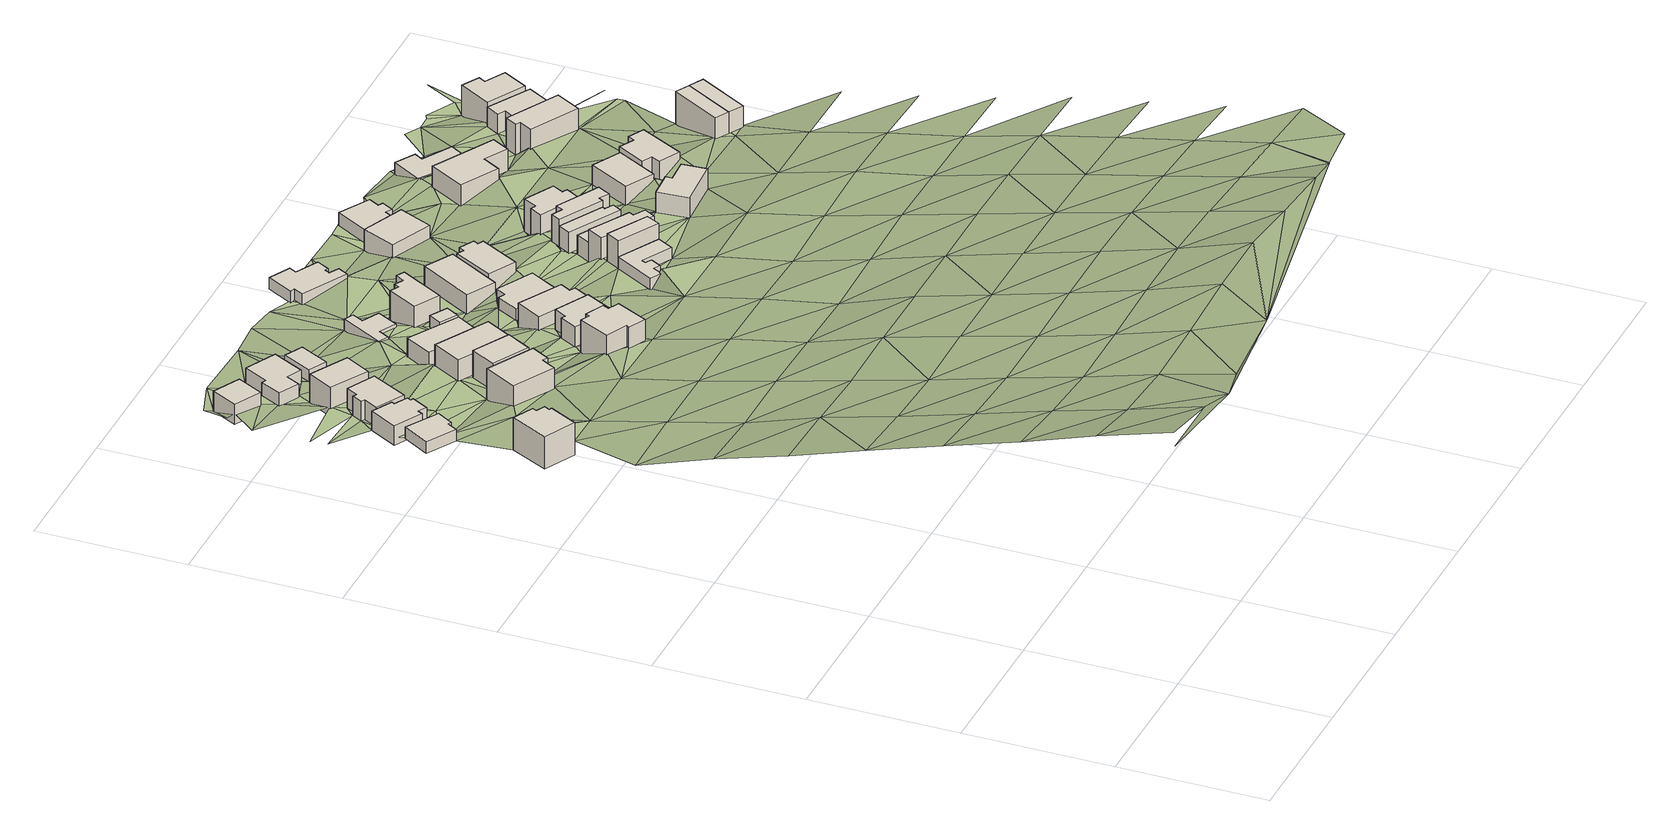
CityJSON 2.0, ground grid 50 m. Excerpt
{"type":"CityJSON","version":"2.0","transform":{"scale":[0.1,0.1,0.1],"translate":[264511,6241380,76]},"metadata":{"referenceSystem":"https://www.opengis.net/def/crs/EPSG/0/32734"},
"CityObjects":{
"building1":{"type":"Building","attributes":{"address":"Cloete Road Universtity Estate Cape Town","building":"house","building:levels":"2","building_height":6.9,"roof_height":108.41,"ground_height":101.51,"plus_code":"4FRW3F62+3W7"},"geometry":[{"type":"Solid","lod":"1","boundaries":[[[[0,1,2,3]],[[1,4,5,2]],[[4,6,7,5]],[[6,8,9,7]],[[8,10,11,9]],[[10,12,13,11]],[[12,14,15,13]],[[14,0,3,15]],[[3,2,5,7,9,11,13,15]],[[14,12,10,8,6,4,1,0]]]]}]},
"building2":{"type":"Building","attributes":{"address":"18 Cloete Road University Estate Cape Town","building":"house","building:levels":"1","building_height":4.1,"roof_height":97.55,"ground_height":93.45,"plus_code":"4FRW3F62+6W3"},"geometry":[{"type":"Solid","lod":"1","boundaries":[[[[16,17,18,19]],[[17,20,21,18]],[[20,22,23,21]],[[22,24,25,23]],[[24,26,27,25]],[[26,16,19,27]],[[19,18,21,23,25,27]],[[26,24,22,20,17,16]]]]}]},
"building3":{"type":"Building","attributes":{"address":"16 Fryde Road University Estate Cape Town","building":"house","building:levels":"1","building_height":4.1,"roof_height":97.47,"ground_height":93.37,"plus_code":"4FRW3F62+6WX"},"geometry":[{"type":"Solid","lod":"1","boundaries":[[[[28,29,30,31]],[[29,32,33,30]],[[32,34,35,33]],[[34,36,37,35]],[[36,38,39,37]],[[38,40,41,39]],[[40,42,43,41]],[[42,44,45,43]],[[44,46,47,45]],[[46,28,31,47]],[[31,30,33,35,37,39,41,43,45,47]],[[46,44,42,40,38,36,34,32,29,28]]]]}]},
"building4":{"type":"Building","attributes":{"address":"14 Fryde Road University Estate Cape Town","building":"house","building:levels":"2","building_height":6.9,"roof_height":96.97,"ground_height":90.07,"plus_code":"4FRW3F62+7XM"},"geometry":[{"type":"Solid","lod":"1","boundaries":[[[[48,49,50,51]],[[49,52,53,50]],[[52,54,55,53]],[[54,56,57,55]],[[56,58,59,57]],[[58,60,61,59]],[[60,62,63,61]],[[62,48,51,63]],[[51,50,53,55,57,59,61,63]],[[62,60,58,56,54,52,49,48]]]]}]},
"building5":{"type":"Building","attributes":{"address":"University Estate Cape Town","building":"house","building:levels":"1","building_height":4.1,"roof_height":90.87,"ground_height":86.77,"plus_code":"4FRW3F62+CXJ"},"geometry":[{"type":"Solid","lod":"1","boundaries":[[[[64,65,66,67]],[[65,68,69,66]],[[68,70,71,69]],[[70,64,67,71]],[[67,66,69,71]],[[70,68,65,64]]]]}]},
"building6":{"type":"Building","attributes":{"address":"23 Fryde Road University Estate Cape Town","building":"house","building:levels":"2","building_height":6.9,"roof_height":104.27,"ground_height":97.37,"plus_code":"4FRW3F63+43J"},"geometry":[{"type":"Solid","lod":"1","boundaries":[[[[72,73,74,75]],[[73,76,77,74]],[[76,78,79,77]],[[78,80,81,79]],[[80,82,83,81]],[[82,72,75,83]],[[75,74,77,79,81,83]],[[82,80,78,76,73,72]]]]}]},
"building7":{"type":"Building","attributes":{"address":"12 Fryde Road University Estate Cape Town","building":"house","building:levels":"2","building_height":6.9,"roof_height":96.97,"ground_height":90.07,"plus_code":"4FRW3F63+82J"},"geometry":[{"type":"Solid","lod":"1","boundaries":[[[[84,85,86,87]],[[85,88,89,86]],[[88,90,91,89]],[[90,84,87,91]],[[87,86,89,91]],[[90,88,85,84]]]]}]},
"building8":{"type":"Building","attributes":{"address":"University Estate Cape Town","building":"house","building:levels":"1","building_height":4.1,"roof_height":90.87,"ground_height":86.77,"plus_code":"4FRW3F63+C22"},"geometry":[{"type":"Solid","lod":"1","boundaries":[[[[92,93,94,95]],[[93,96,97,94]],[[96,98,99,97]],[[98,100,101,99]],[[100,102,103,101]],[[102,104,105,103]],[[104,106,107,105]],[[106,92,95,107]],[[95,94,97,99,101,103,105,107]],[[106,104,102,100,98,96,93,92]]]]}]},
"building9":{"type":"Building","attributes":{"address":"21 Fryde Road University Estate Cape Town","building":"house","building:levels":"3","building_height":9.7,"roof_height":102.68,"ground_height":92.98,"plus_code":"4FRW3F63+53H"},"geometry":[{"type":"Solid","lod":"1","boundaries":[[[[108,109,110,111]],[[109,112,113,110]],[[112,114,115,113]],[[114,108,111,115]],[[111,110,113,115]],[[114,112,109,108]]]]}]},
"building10":{"type":"Building","attributes":{"address":"19 Fryde Road University Estate Cape Town","building":"house","building:levels":"2","building_height":6.9,"roof_height":99.88,"ground_height":92.98,"plus_code":"4FRW3F63+647"},"geometry":[{"type":"Solid","lod":"1","boundaries":[[[[116,117,118,119]],[[117,120,121,118]],[[120,122,123,121]],[[122,116,119,123]],[[119,118,121,123]],[[122,120,117,116]]]]}]},
"building11":{"type":"Building","attributes":{"address":"40 Fryde Road University Estate Cape Town","building":"house","building:levels":"1","building_height":4.1,"roof_height":89.53,"ground_height":85.43,"plus_code":"4FRW3F63+93V"},"geometry":[{"type":"Solid","lod":"1","boundaries":[[[[124,125,126,127]],[[125,128,129,126]],[[128,130,131,129]],[[130,124,127,131]],[[127,126,129,131]],[[130,128,125,124]]]]}]},
"building12":{"type":"Building","attributes":{"address":"20 Baris Road University Estate Cape Town","building":"house","building:levels":"2","building_height":6.9,"roof_height":108.35,"ground_height":101.45,"plus_code":"4FRW3F63+35G"},"geometry":[{"type":"Solid","lod":"1","boundaries":[[[[132,133,134,135]],[[133,136,137,134]],[[136,138,139,137]],[[138,140,141,139]],[[140,142,143,141]],[[142,144,145,143]],[[144,146,147,145]],[[146,148,149,147]],[[148,150,151,149]],[[150,132,135,151]],[[135,134,137,139,141,143,145,147,149,151]],[[150,148,146,144,142,140,138,136,133,132]]]]}]},
"building13":{"type":"Building","attributes":{"address":"15 Fryde Road University Estate Cape Town","building":"house","building:levels":"2","building_height":6.9,"roof_height":95.07,"ground_height":88.17,"plus_code":"4FRW3F63+749"},"geometry":[{"type":"Solid","lod":"1","boundaries":[[[[152,153,154,155]],[[153,156,157,154]],[[156,158,159,157]],[[158,152,155,159]],[[155,154,157,159]],[[158,156,153,152]]]]}]},
"building14":{"type":"Building","attributes":{"address":"18 Baris Road University Estate Cape Town","building":"house","building:levels":"2","building_height":6.9,"roof_height":103.59,"ground_height":96.69,"plus_code":"4FRW3F63+46C"},"geometry":[{"type":"Solid","lod":"1","boundaries":[[[[160,161,162,163]],[[161,164,165,162]],[[164,166,167,165]],[[166,168,169,167]],[[168,170,171,169]],[[170,160,163,171]],[[163,162,165,167,169,171]],[[170,168,166,164,161,160]]]]}]},
"building15":{"type":"Building","attributes":{"address":"16 Baris Road University Estate Cape Town","building":"house","building:levels":"1","building_height":4.1,"roof_height":100.79,"ground_height":96.69,"plus_code":"4FRW3F63+565"},"geometry":[{"type":"Solid","lod":"1","boundaries":[[[[172,173,174,175]],[[173,176,177,174]],[[176,178,179,177]],[[178,180,181,179]],[[180,182,183,181]],[[182,172,175,183]],[[175,174,177,179,181,183]],[[182,180,178,176,173,172]]]]}]},
"building16":{"type":"Building","attributes":{"address":"11 Fryde Road University Estate Cape Town","building":"house","building:levels":"1","building_height":4.1,"roof_height":88.63,"ground_height":84.53,"plus_code":"4FRW3F63+958"},"geometry":[{"type":"Solid","lod":"1","boundaries":[[[[184,185,186,187]],[[185,188,189,186]],[[188,190,191,189]],[[190,192,193,191]],[[192,194,195,193]],[[194,196,197,195]],[[196,198,199,197]],[[198,184,187,199]],[[187,186,189,191,193,195,197,199]],[[198,196,194,192,190,188,185,184]]]]}]},
"building17":{"type":"Building","attributes":{"address":"University Estate Cape Town","building":"house","building:levels":"1","building_height":4.1,"roof_height":92.27,"ground_height":88.17,"plus_code":"4FRW3F63+76J"},"geometry":[{"type":"Solid","lod":"1","boundaries":[[[[200,201,202,203]],[[201,204,205,202]],[[204,206,207,205]],[[206,200,203,207]],[[203,202,205,207]],[[206,204,201,200]]]]}]},
"building18":{"type":"Building","attributes":{"address":"44 Rhodes Avenue University Estate Cape Town","building":"house","building:levels":"2","building_height":6.9,"roof_height":95.07,"ground_height":88.17,"plus_code":"4FRW3F63+86G"},"geometry":[{"type":"Solid","lod":"1","boundaries":[[[[208,209,210,211]],[[209,212,213,210]],[[212,214,215,213]],[[214,216,217,215]],[[216,218,219,217]],[[218,220,221,219]],[[220,222,223,221]],[[222,208,211,223]],[[211,210,213,215,217,219,221,223]],[[222,220,218,216,214,212,209,208]]]]}]},
"building19":{"type":"Building","attributes":{"address":"14 Baris Road University Estate Cape Town","building":"house","building:levels":"1","building_height":4.1,"roof_height":95.87,"ground_height":91.77,"plus_code":"4FRW3F63+674"},"geometry":[{"type":"Solid","lod":"1","boundaries":[[[[224,225,226,227]],[[225,228,229,226]],[[228,230,231,229]],[[230,232,233,231]],[[232,234,235,233]],[[234,224,227,235]],[[227,226,229,231,233,235]],[[234,232,230,228,225,224]]]]}]},
"building20":{"type":"Building","attributes":{"address":"46 Rhodes Avenue University Estate Cape Town","building":"house","building:levels":"2","building_height":6.9,"roof_height":94.5,"ground_height":87.6,"plus_code":"4FRW3F63+77Q"},"geometry":[{"type":"Solid","lod":"1","boundaries":[[[[236,237,238,239]],[[237,240,241,238]],[[240,242,243,241]],[[242,236,239,243]],[[239,238,241,243]],[[242,240,237,236]]]]}]},
"building21":{"type":"Building","attributes":{"address":"19 Baris Road University Estate Cape Town","building":"house","building:levels":"1","building_height":4.1,"roof_height":100.21,"ground_height":96.11,"plus_code":"4FRW3F63+3CR"},"geometry":[{"type":"Solid","lod":"1","boundaries":[[[[244,245,246,247]],[[245,248,249,246]],[[248,250,251,249]],[[250,252,253,251]],[[252,254,255,253]],[[254,256,257,255]],[[256,258,259,257]],[[258,260,261,259]],[[260,262,263,261]],[[262,244,247,263]],[[247,246,249,251,253,255,257,259,261,263]],[[262,260,258,256,254,252,250,248,245,244]]]]}]},
"building22":{"type":"Building","attributes":{"address":"9 Fryde Road University Estate Cape Town","building":"house","building:levels":"1","building_height":4.1,"roof_height":84.84,"ground_height":80.74,"plus_code":"4FRW3F63+F74"},"geometry":[{"type":"Solid","lod":"1","boundaries":[[[[264,265,266,267]],[[265,268,269,266]],[[268,270,271,269]],[[270,272,273,271]],[[272,274,275,273]],[[274,276,277,275]],[[276,278,279,277]],[[278,280,281,279]],[[280,282,283,281]],[[282,284,285,283]],[[284,286,287,285]],[[286,264,267,287]],[[267,266,269,271,273,275,277,279,281,283,285,287]],[[286,284,282,280,278,276,274,272,270,268,265,264]]]]}]},
"building23":{"type":"Building","attributes":{"address":"12 Baris Road University Estate Cape Town","building":"house","building:levels":"2","building_height":6.9,"roof_height":94.5,"ground_height":87.6,"plus_code":"4FRW3F63+78H"},"geometry":[{"type":"Solid","lod":"1","boundaries":[[[[288,289,290,291]],[[289,292,293,290]],[[292,294,295,293]],[[294,296,297,295]],[[296,298,299,297]],[[298,300,301,299]],[[300,302,303,301]],[[302,288,291,303]],[[291,290,293,295,297,299,301,303]],[[302,300,298,296,294,292,289,288]]]]}]},
"building24":{"type":"Building","attributes":{"address":"17 Baris Road University Estate Cape Town","building":"house","building:levels":"3","building_height":9.7,"roof_height":105.81,"ground_height":96.11,"plus_code":"4FRW3F63+4CC"},"geometry":[{"type":"Solid","lod":"1","boundaries":[[[[245,244,247,304,305,246]],[[244,306,307,304,247]],[[306,308,309,307]],[[308,245,246,305,309]],[[305,304,307,309]],[[308,306,244,245]]]]}]},
"building25":{"type":"Building","attributes":{"address":"15 Baris Road University Estate Cape Town","building":"house","building:levels":"2","building_height":6.9,"roof_height":103.01,"ground_height":96.11,"plus_code":"4FRW3F63+4CV"},"geometry":[{"type":"Solid","lod":"1","boundaries":[[[[310,311,312,313,314,315]],[[311,316,317,313,312]],[[316,318,319,317]],[[318,320,321,319]],[[320,322,323,321]],[[322,310,315,314,323]],[[314,313,317,319,321,323]],[[322,320,318,316,311,310]]]]}]},
"building26":{"type":"Building","attributes":{"address":"13A Baris Road University Estate Cape Town","building":"house","building:levels":"2","building_height":6.9,"roof_height":98.35,"ground_height":91.45,"plus_code":"4FRW3F63+5C9"},"geometry":[{"type":"Solid","lod":"1","boundaries":[[[[310,322,324,315]],[[322,325,326,324]],[[325,327,328,326]],[[327,329,330,328]],[[329,331,332,330]],[[331,310,315,332]],[[315,324,326,328,330,332]],[[331,329,327,325,322,310]]]]}]},
"building27":{"type":"Building","attributes":{"address":"13 Baris Road University Estate Cape Town","building":"house","building:levels":"2","building_height":6.9,"roof_height":98.35,"ground_height":91.45,"plus_code":"4FRW3F63+5FR"},"geometry":[{"type":"Solid","lod":"1","boundaries":[[[[333,334,335,336]],[[334,337,338,335]],[[337,339,340,338]],[[339,341,342,340]],[[341,343,344,342]],[[343,333,336,344]],[[336,335,338,340,342,344]],[[343,341,339,337,334,333]]]]}]},
"building28":{"type":"Building","attributes":{"address":"11 Baris Road University Estate Cape Town","building":"house","building:levels":"3","building_height":9.7,"roof_height":100.63,"ground_height":90.93,"plus_code":"4FRW3F63+6F3"},"geometry":[{"type":"Solid","lod":"1","boundaries":[[[[334,333,336,345,346,335]],[[333,347,348,345,336]],[[347,349,350,348]],[[349,351,352,350]],[[351,353,354,352]],[[353,355,356,354]],[[355,357,358,356]],[[357,334,335,346,358]],[[346,345,348,350,352,354,356,358]],[[357,355,353,351,349,347,333,334]]]]}]},
"building29":{"type":"Building","attributes":{"address":"10 Baris Road University Estate Cape Town","building":"house","building:levels":"1","building_height":4.1,"roof_height":86.99,"ground_height":82.89,"plus_code":"4FRW3F63+CC3"},"geometry":[{"type":"Solid","lod":"1","boundaries":[[[[359,360,361,362]],[[360,363,364,361]],[[363,365,366,364]],[[365,359,362,366]],[[362,361,364,366]],[[365,363,360,359]]]]}]},
"building30":{"type":"Building","attributes":{"address":"9 Baris Road University Estate Cape Town","building":"house","building:levels":"2","building_height":6.9,"roof_height":97.83,"ground_height":90.93,"plus_code":"4FRW3F63+6FW"},"geometry":[{"type":"Solid","lod":"1","boundaries":[[[[367,368,369,370]],[[368,371,372,369]],[[371,373,374,372]],[[373,375,376,374]],[[375,377,378,376]],[[377,379,380,378]],[[379,381,382,380]],[[381,367,370,382]],[[370,369,372,374,376,378,380,382]],[[381,379,377,375,373,371,368,367]]]]}]},
"building31":{"type":"Building","attributes":{"address":"16 Lorraine Avenue University Estate Cape Town","building":"house","building:levels":"2","building_height":6.9,"roof_height":102.82,"ground_height":95.92,"plus_code":"4FRW3F63+4H6"},"geometry":[{"type":"Solid","lod":"1","boundaries":[[[[383,384,385,386]],[[384,387,388,385]],[[387,389,390,388]],[[389,391,392,390]],[[391,393,394,392]],[[393,383,386,394]],[[386,385,388,390,392,394]],[[393,391,389,387,384,383]]]]}]},
"building32":{"type":"Building","attributes":{"address":"8 Baris Road University Estate Cape Town","building":"house","building:levels":"1","building_height":4.1,"roof_height":83.49,"ground_height":79.39,"plus_code":"4FRW3F63+CFR"},"geometry":[{"type":"Solid","lod":"1","boundaries":[[[[395,396,397,398]],[[396,399,400,397]],[[399,401,402,400]],[[401,403,404,402]],[[403,405,406,404]],[[405,407,408,406]],[[407,409,410,408]],[[409,395,398,410]],[[398,397,400,402,404,406,408,410]],[[409,407,405,403,401,399,396,395]]]]}]},
"building33":{"type":"Building","attributes":{"address":"52 Lorraine Avenue University Estate Cape Town","building":"house","building:levels":"2","building_height":6.9,"roof_height":97.1,"ground_height":90.2,"plus_code":"4FRW3F63+5HX"},"geometry":[{"type":"Solid","lod":"1","boundaries":[[[[411,412,413,414]],[[412,415,416,413]],[[415,417,418,416]],[[417,411,414,418]],[[414,413,416,418]],[[417,415,412,411]]]]}]},
"building34":{"type":"Building","attributes":{"address":"54 Lorraine Avenue University Estate Cape Town","building":"house","building:levels":"2","building_height":6.9,"roof_height":97.1,"ground_height":90.2,"plus_code":"4FRW3F63+5MR"},"geometry":[{"type":"Solid","lod":"1","boundaries":[[[[419,420,421,422]],[[420,423,424,421]],[[423,425,426,424]],[[425,427,428,426]],[[427,429,430,428]],[[429,431,432,430]],[[431,433,434,432]],[[433,419,422,434]],[[422,421,424,426,428,430,432,434]],[[433,431,429,427,425,423,420,419]]]]}]},
"building35":{"type":"Building","attributes":{"address":"7 Baris Road University Estate Cape Town","building":"house","building:levels":"2","building_height":6.9,"roof_height":88.56,"ground_height":81.66,"plus_code":"4FRW3F63+9HP"},"geometry":[{"type":"Solid","lod":"1","boundaries":[[[[435,436,437,438]],[[436,439,440,437]],[[439,441,442,440]],[[441,443,444,442]],[[443,445,446,444]],[[445,435,438,446]],[[438,437,440,442,444,446]],[[445,443,441,439,436,435]]]]}]},
"building36":{"type":"Building","attributes":{"address":"5 Baris Road University Estate Cape Town","building":"house","building:levels":"1","building_height":4.1,"roof_height":80.93,"ground_height":76.83,"plus_code":"4FRW3F63+CJC"},"geometry":[{"type":"Solid","lod":"1","boundaries":[[[[447,448,449,450]],[[448,451,452,449]],[[451,453,454,452]],[[453,455,456,454]],[[455,457,458,456]],[[457,447,450,458]],[[450,449,452,454,456,458]],[[457,455,453,451,448,447]]]]}]},
"building37":{"type":"Building","attributes":{"address":"University Estate Cape Town","building":"house","building:levels":"2","building_height":6.9,"roof_height":101.14,"ground_height":94.24,"plus_code":"4FRW3F63+5Q2"},"geometry":[{"type":"Solid","lod":"1","boundaries":[[[[459,460,461,462]],[[460,463,464,461]],[[463,465,466,464]],[[465,459,462,466]],[[462,461,464,466]],[[465,463,460,459]]]]}]},
"building38":{"type":"Building","attributes":{"address":"University Estate Cape Town","building":"house","building:levels":"2","building_height":6.9,"roof_height":101.14,"ground_height":94.24,"plus_code":"4FRW3F63+4QW"},"geometry":[{"type":"Solid","lod":"1","boundaries":[[[[467,468,469,466]],[[468,470,471,469]],[[470,472,462,471]],[[472,467,466,462]],[[466,469,471,462]],[[472,470,468,467]]]]}]},
"building39":{"type":"Building","attributes":{"address":"12 Lorraine Avenue University Estate Cape Town","building":"house","building:levels":"2","building_height":6.9,"roof_height":91.64,"ground_height":84.74,"plus_code":"4FRW3F63+8PJ"},"geometry":[{"type":"Solid","lod":"1","boundaries":[[[[473,474,475,476]],[[474,477,478,475]],[[477,479,480,478]],[[479,481,482,480]],[[481,483,484,482]],[[483,473,476,484]],[[476,475,478,480,482,484]],[[483,481,479,477,474,473]]]]}]},
"building40":{"type":"Building","attributes":{"address":"10 Lorraine Avenue University Estate Cape Town","building":"house","building:levels":"2","building_height":6.9,"roof_height":87.11,"ground_height":80.21,"plus_code":"4FRW3F63+9Q2"},"geometry":[{"type":"Solid","lod":"1","boundaries":[[[[485,486,487,488]],[[486,489,490,487]],[[489,491,492,490]],[[491,493,494,492]],[[493,495,496,494]],[[495,497,498,496]],[[497,499,500,498]],[[499,485,488,500]],[[488,487,490,492,494,496,498,500]],[[499,497,495,493,491,489,486,485]]]]}]},
"building41":{"type":"Building","attributes":{"address":"8 Lorraine Avenue University Estate Cape Town","building":"house","building:levels":"2","building_height":6.9,"roof_height":87.11,"ground_height":80.21,"plus_code":"4FRW3F63+CQ4"},"geometry":[{"type":"Solid","lod":"1","boundaries":[[[[501,502,503,504]],[[502,505,506,503]],[[505,507,508,506]],[[507,509,510,508]],[[509,511,512,510]],[[511,501,504,512]],[[504,503,506,508,510,512]],[[511,509,507,505,502,501]]]]}]},
"terrain1":{"type":"TINRelief","geometry":[{"type":"CompositeSurface","lod":"1","boundaries":[[[513,514,515]],[[516,517,514]],[[518,515,519]],[[519,515,514]],[[520,518,521]],[[521,518,519]],[[519,514,517]],[[522,520,523]],[[523,520,521]],[[524,519,517]],[[525,522,526]],[[521,519,524]],[[522,523,527]],[[517,528,524]],[[529,525,526]],[[522,527,526]],[[521,530,523]],[[530,521,524]],[[528,517,531]],[[532,533,529]],[[527,523,534]],[[532,529,526]],[[534,523,530]],[[528,535,524]],[[527,536,526]],[[537,533,532]],[[537,538,533]],[[530,524,535]],[[534,536,527]],[[535,528,531]],[[532,526,539]],[[534,530,540]],[[536,539,526]],[[541,538,537]],[[540,530,535]],[[538,541,542]],[[543,544,545]],[[546,542,544]],[[537,532,547]],[[545,548,0]],[[544,542,541]],[[0,548,549]],[[536,534,550]],[[547,532,539]],[[544,548,545]],[[17,549,20]],[[551,552,553]],[[548,544,541]],[[550,534,540]],[[20,549,548]],[[537,554,541]],[[552,551,22]],[[555,28,60]],[[531,556,535]],[[554,537,547]],[[557,20,548]],[[22,558,552]],[[552,558,559]],[[555,60,58]],[[539,536,560]],[[540,535,556]],[[536,550,561]],[[48,28,562]],[[60,28,48]],[[22,563,558]],[[22,20,72]],[[548,541,564]],[[565,58,566]],[[60,48,62]],[[567,562,568]],[[48,562,569]],[[72,20,557]],[[558,563,570]],[[547,539,560]],[[571,541,554]],[[536,561,560]],[[572,570,567]],[[562,567,569]],[[22,72,563]],[[564,557,548]],[[570,563,569]],[[569,567,570]],[[550,540,573]],[[574,575,576]],[[564,541,571]],[[56,54,58]],[[574,566,577]],[[58,54,566]],[[576,65,578]],[[575,574,577]],[[556,573,540]],[[579,578,65]],[[580,554,547]],[[569,563,581]],[[582,556,531]],[[54,583,566]],[[550,584,561]],[[85,577,566]],[[580,547,560]],[[581,563,72]],[[54,52,583]],[[573,584,550]],[[577,585,575]],[[586,577,85]],[[579,65,587]],[[588,571,554]],[[589,590,564]],[[72,112,581]],[[585,64,575]],[[52,569,591]],[[72,592,112]],[[564,571,593]],[[561,594,560]],[[64,587,65]],[[588,554,580]],[[591,569,581]],[[85,595,586]],[[564,593,589]],[[109,581,112]],[[589,596,592]],[[556,582,573]],[[93,585,597]],[[64,585,93]],[[584,594,561]],[[589,593,596]],[[598,586,599]],[[600,112,592]],[[583,52,601]],[[599,586,595]],[[93,587,64]],[[571,602,593]],[[595,583,601]],[[580,560,603]],[[144,592,596]],[[604,571,588]],[[582,531,605]],[[595,125,599]],[[601,52,591]],[[144,596,593]],[[604,602,571]],[[581,109,606]],[[607,584,573]],[[144,600,592]],[[594,603,560]],[[125,595,128]],[[124,599,125]],[[593,602,608]],[[595,601,128]],[[109,108,606]],[[607,573,582]],[[600,606,108]],[[609,599,124]],[[601,591,610]],[[611,588,580]],[[93,612,587]],[[600,144,613]],[[602,604,614]],[[600,615,606]],[[616,594,584]],[[600,613,615]],[[601,610,617]],[[603,611,580]],[[612,93,609]],[[610,591,618]],[[142,140,144]],[[613,144,140]],[[607,616,584]],[[128,601,619]],[[130,128,620]],[[614,604,133]],[[612,609,124]],[[613,140,138]],[[604,588,621]],[[591,116,618]],[[617,619,601]],[[128,619,620]],[[124,130,612]],[[606,615,622]],[[605,531,623]],[[116,606,622]],[[611,621,588]],[[613,138,624]],[[138,136,133]],[[625,615,626]],[[603,594,627]],[[605,607,582]],[[138,133,624]],[[615,625,622]],[[616,628,594]],[[619,617,629]],[[116,630,618]],[[620,190,130]],[[631,133,604]],[[630,116,622]],[[629,617,204]],[[617,152,204]],[[190,620,619]],[[611,603,627]],[[152,618,630]],[[621,631,604]],[[594,628,627]],[[632,630,622]],[[633,612,130]],[[631,624,133]],[[625,634,622]],[[635,629,636]],[[637,629,204]],[[130,190,633]],[[638,616,607]],[[639,630,632]],[[625,161,634]],[[607,605,640]],[[629,637,636]],[[204,152,206]],[[630,641,152]],[[642,621,611]],[[201,643,204]],[[204,643,637]],[[644,623,531]],[[645,161,624]],[[641,630,639]],[[631,645,624]],[[206,152,641]],[[616,638,628]],[[639,632,172]],[[642,611,627]],[[607,640,638]],[[643,201,646]],[[643,646,637]],[[637,647,636]],[[634,161,645]],[[188,185,184]],[[646,201,200]],[[190,188,648]],[[184,636,647]],[[206,649,200]],[[641,649,206]],[[648,188,184]],[[650,631,621]],[[651,634,645]],[[652,651,172]],[[172,234,639]],[[190,653,633]],[[200,649,646]],[[653,190,648]],[[184,654,648]],[[627,628,655]],[[228,225,641]],[[234,172,651]],[[647,654,184]],[[649,641,225]],[[631,656,645]],[[650,621,642]],[[651,645,234]],[[657,654,647]],[[640,605,623]],[[631,658,656]],[[628,638,655]],[[648,654,209]],[[649,225,659]],[[646,649,237]],[[653,648,660]],[[209,654,661]],[[642,627,662]],[[663,658,631]],[[245,234,645]],[[659,225,224]],[[663,631,650]],[[245,645,656]],[[237,208,646]],[[640,664,638]],[[648,209,665]],[[653,660,666]],[[655,662,627]],[[224,667,659]],[[252,658,254]],[[648,668,660]],[[669,666,660]],[[664,640,623]],[[224,234,670]],[[254,658,663]],[[245,308,234]],[[209,208,665]],[[650,642,671]],[[667,236,659]],[[224,672,667]],[[648,665,668]],[[258,256,260]],[[670,234,308]],[[208,237,665]],[[655,638,673]],[[662,671,642]],[[256,254,262]],[[254,663,262]],[[256,262,260]],[[674,236,667]],[[673,638,664]],[[236,665,237]],[[670,310,224]],[[650,675,663]],[[676,672,224]],[[331,224,310]],[[236,674,677]],[[671,675,650]],[[677,674,678]],[[664,623,644]],[[308,306,670]],[[676,224,331]],[[276,280,278]],[[280,276,274]],[[679,662,655]],[[655,673,680]],[[282,280,274]],[[282,681,284]],[[236,682,665]],[[683,262,663]],[[682,668,665]],[[682,236,677]],[[274,668,682]],[[672,684,288]],[[306,685,670]],[[684,672,676]],[[288,292,289]],[[662,679,671]],[[282,274,686]],[[675,683,663]],[[676,331,687]],[[655,680,679]],[[306,244,685]],[[681,282,686]],[[244,262,688]],[[676,687,689]],[[664,690,673]],[[292,288,691]],[[664,644,690]],[[684,676,689]],[[677,292,692]],[[339,687,331]],[[359,686,274]],[[274,682,359]],[[288,684,693]],[[685,244,688]],[[288,693,691]],[[262,683,688]],[[694,695,696]],[[697,675,671]],[[677,692,682]],[[644,698,690]],[[699,696,700]],[[695,700,696]],[[691,692,292]],[[339,331,701]],[[680,673,702]],[[703,684,704]],[[703,693,684]],[[685,688,695]],[[671,679,697]],[[705,691,693]],[[702,673,690]],[[700,695,706]],[[705,367,691]],[[698,707,690]],[[683,675,708]],[[359,709,686]],[[706,701,700]],[[706,695,688]],[[703,710,693]],[[339,701,706]],[[705,711,367]],[[343,341,333]],[[706,341,339]],[[708,675,697]],[[347,333,349]],[[341,349,333]],[[349,341,706]],[[712,709,359]],[[710,703,351]],[[679,680,713]],[[692,691,714]],[[715,680,702]],[[367,714,691]],[[359,716,712]],[[683,387,688]],[[706,717,349]],[[718,710,351]],[[709,712,719]],[[679,713,697]],[[718,720,710]],[[721,712,716]],[[351,349,717]],[[708,722,683]],[[680,715,713]],[[717,706,723]],[[720,381,724]],[[707,725,690]],[[381,714,367]],[[718,351,717]],[[725,702,690]],[[387,683,722]],[[716,692,726]],[[716,727,721]],[[728,721,727]],[[389,723,729]],[[730,692,714]],[[411,720,718]],[[697,731,708]],[[720,411,381]],[[717,723,732]],[[717,411,718]],[[726,692,730]],[[727,716,726]],[[733,715,702]],[[381,411,714]],[[723,389,732]],[[731,697,713]],[[734,719,407]],[[407,405,403]],[[727,726,403]],[[735,387,722]],[[387,735,389]],[[403,734,407]],[[736,722,708]],[[737,732,389]],[[403,738,734]],[[739,730,714]],[[389,735,737]],[[740,713,715]],[[403,726,741]],[[708,731,736]],[[732,737,742]],[[741,726,730]],[[743,714,411]],[[732,742,417]],[[744,738,403]],[[737,745,742]],[[735,746,737]],[[403,741,744]],[[739,714,743]],[[411,417,747]],[[735,722,748]],[[749,417,742]],[[731,713,750]],[[722,736,751]],[[749,742,747]],[[743,411,747]],[[417,749,747]],[[752,746,735]],[[748,722,751]],[[738,744,453]],[[731,753,736]],[[441,739,443]],[[741,754,744]],[[755,756,747]],[[747,756,743]],[[443,739,743]],[[752,735,748]],[[738,453,757]],[[419,746,752]],[[754,741,445]],[[744,754,758]],[[743,759,443]],[[760,751,736]],[[451,757,453]],[[761,743,756]],[[445,758,754]],[[751,762,748]],[[477,445,443]],[[763,752,748]],[[477,443,759]],[[419,752,764]],[[761,756,419]],[[757,451,765]],[[759,743,761]],[[758,445,474]],[[765,451,448]],[[763,748,762]],[[477,759,479]],[[445,477,474]],[[448,766,765]],[[766,758,474]],[[751,767,762]],[[761,419,764]],[[460,764,752]],[[766,474,486]],[[759,761,768]],[[474,491,486]],[[766,769,765]],[[470,762,770]],[[491,474,771]],[[766,486,485]],[[486,491,489]],[[772,765,769]],[[769,766,485]],[[773,764,460]],[[764,773,761]],[[771,774,491]],[[459,775,460]],[[761,776,768]],[[485,777,769]],[[497,774,771]],[[768,776,771]],[[774,497,495]],[[485,499,777]],[[777,501,769]],[[776,761,773]],[[497,771,778]],[[779,769,501]],[[499,780,777]],[[781,779,501]],[[781,501,782]],[[783,501,511]],[[501,783,782]],[[784,785,511]],[[783,786,782]]]}]}
},
"vertices":[
[163,2217,209],[98,2089,209],[98,2089,324],[163,2217,324],[205,2035,209],[205,2035,324],[254,2130,209],[254,2130,324],[245,2134,209],[245,2134,324],[255,2153,209],[255,2153,324],[225,2168,209],[225,2168,324],[232,2182,209],[232,2182,324],
[195,2414,174],[215,2449,174],[215,2449,215],[195,2414,215],[226,2443,174],[226,2443,215],[259,2498,174],[259,2498,215],[151,2562,174],[151,2562,215],[97,2472,174],[97,2472,215],
[196,2688,146],[144,2594,146],[144,2594,215],[196,2688,215],[238,2543,146],[238,2543,215],[247,2559,146],[247,2559,215],[275,2543,146],[275,2543,215],[306,2599,146],[306,2599,215],[297,2604,146],[297,2604,215],[304,2617,146],[304,2617,215],[259,2641,146],[259,2641,215],[264,2651,146],[264,2651,215],
[225,2685,141],[322,2634,141],[322,2634,210],[225,2685,210],[387,2758,141],[387,2758,210],[292,2807,141],[292,2807,210],[271,2768,141],[271,2768,210],[258,2775,141],[258,2775,210],[240,2740,141],[240,2740,210],[251,2734,141],[251,2734,210],
[308,3162,78],[216,3209,78],[216,3209,149],[308,3162,149],[171,3122,78],[171,3122,149],[263,3075,78],[263,3075,149],
[445,2417,174],[385,2308,174],[385,2308,283],[445,2417,283],[526,2232,174],[526,2232,283],[552,2280,174],[552,2280,283],[569,2270,174],[569,2270,283],[603,2332,174],[603,2332,283],
[452,2871,108],[324,2941,108],[324,2941,210],[452,2871,210],[276,2856,108],[276,2856,210],[404,2785,108],[404,2785,210],
[477,3115,78],[372,3168,78],[372,3168,149],[477,3115,149],[330,3086,78],[330,3086,149],[316,3093,78],[316,3093,149],[280,3022,78],[280,3022,149],[349,2987,78],[349,2987,149],[373,3034,78],[373,3034,149],[423,3009,78],[423,3009,149],
[670,2437,170],[548,2504,170],[548,2504,267],[670,2437,267],[502,2422,170],[502,2422,267],[624,2355,170],[624,2355,267],
[755,2539,163],[575,2638,163],[575,2638,239],[755,2539,239],[521,2541,163],[521,2541,239],[701,2441,163],[701,2441,239],
[502,3095,94],[452,2997,94],[452,2997,135],[502,3095,135],[515,2965,94],[515,2965,135],[565,3063,94],[565,3063,135],
[820,2057,207],[873,2165,207],[873,2165,323],[820,2057,323],[836,2183,207],[836,2183,323],[846,2204,207],[846,2204,323],[782,2234,207],[782,2234,323],[776,2221,207],[776,2221,323],[745,2236,207],[745,2236,323],[694,2130,207],[694,2130,323],[768,2095,207],[768,2095,323],[759,2086,207],[759,2086,323],
[816,2659,122],[649,2757,122],[649,2757,191],[816,2659,191],[596,2667,122],[596,2667,191],[763,2569,122],[763,2569,191],
[900,2195,205],[953,2296,205],[953,2296,276],[900,2195,276],[839,2356,205],[839,2356,276],[817,2314,205],[817,2314,276],[802,2322,205],[802,2322,276],[771,2263,205],[771,2263,276],
[1016,2409,158],[871,2489,158],[871,2489,248],[1016,2409,248],[823,2403,158],[823,2403,248],[987,2313,158],[987,2313,248],[1014,2363,158],[1014,2363,248],[996,2373,158],[996,2373,248],
[840,2927,85],[782,2957,85],[782,2957,126],[840,2927,126],[802,2995,85],[802,2995,126],[770,3011,85],[770,3011,126],[693,2868,85],[693,2868,126],[726,2851,85],[726,2851,126],[745,2885,85],[745,2885,126],[802,2855,85],[802,2855,126],
[889,2725,122],[831,2759,122],[831,2759,163],[889,2725,163],[805,2716,122],[805,2716,163],[864,2682,122],[864,2682,163],
[986,2904,79],[959,2919,79],[959,2919,191],[986,2904,191],[942,2889,79],[942,2889,191],[912,2906,79],[912,2906,191],[903,2889,79],[903,2889,191],[874,2905,79],[874,2905,191],[819,2804,79],[819,2804,191],[905,2757,79],[905,2757,191],
[1115,2542,158],[992,2608,158],[992,2608,199],[1115,2542,199],[972,2573,158],[972,2573,199],[950,2585,158],[950,2585,199],[910,2511,158],[910,2511,199],[1055,2433,158],[1055,2433,199],
[1143,2811,116],[1048,2864,116],[1048,2864,185],[1143,2811,185],[947,2686,116],[947,2686,185],[1043,2633,116],[1043,2633,185],
[1370,2236,201],[1231,2312,201],[1231,2312,242],[1370,2236,242],[1157,2177,201],[1157,2177,242],[1195,2156,201],[1195,2156,242],[1212,2188,201],[1212,2188,242],[1234,2177,201],[1234,2177,242],[1254,2213,201],[1254,2213,242],[1233,2225,201],[1233,2225,242],[1239,2237,201],[1239,2237,242],[1340,2182,201],[1340,2182,242],
[955,3329,47],[907,3239,47],[907,3239,88],[955,3329,88],[924,3235,47],[924,3235,88],[907,3202,47],[907,3202,88],[1062,3120,47],[1062,3120,88],[1080,3154,47],[1080,3154,88],[1048,3172,47],[1048,3172,88],[1057,3189,47],[1057,3189,88],[1068,3183,47],[1068,3183,88],[1091,3226,47],[1091,3226,88],[1014,3267,47],[1014,3267,88],[1027,3291,47],[1027,3291,88],
[1244,2753,110],[1225,2763,110],[1225,2763,185],[1244,2753,185],[1234,2780,110],[1234,2780,185],[1183,2807,110],[1183,2807,185],[1173,2788,110],[1173,2788,185],[1150,2801,110],[1150,2801,185],[1079,2668,110],[1079,2668,185],[1172,2619,110],[1172,2619,185],
[1370,2236,298],[1231,2312,298],[1393,2283,201],[1393,2283,298],[1258,2358,201],[1258,2358,298],
[1299,2435,155],[1269,2382,155],[1269,2382,223],[1269,2382,270],[1299,2435,270],[1299,2435,223],[1443,2281,155],[1443,2281,270],[1465,2319,155],[1465,2319,270],[1425,2342,155],[1425,2342,270],[1434,2357,155],[1434,2357,270],
[1434,2357,223],[1446,2372,155],[1446,2372,223],[1482,2352,155],[1482,2352,223],[1500,2386,155],[1500,2386,223],[1326,2482,155],[1326,2482,223],
[1500,2471,149],[1353,2552,149],[1353,2552,223],[1500,2471,223],[1330,2511,149],[1330,2511,223],[1505,2415,149],[1505,2415,223],[1523,2446,149],[1523,2446,223],[1494,2462,149],[1494,2462,223],
[1500,2471,246],[1353,2552,246],[1508,2485,149],[1508,2485,246],[1542,2467,149],[1542,2467,246],[1565,2510,149],[1565,2510,246],[1420,2589,149],[1420,2589,246],[1407,2564,149],[1407,2564,246],[1371,2583,149],[1371,2583,246],
[1280,3153,34],[1231,3041,34],[1231,3041,110],[1280,3153,110],[1375,2979,34],[1375,2979,110],[1424,3092,34],[1424,3092,110],
[1460,2708,102],[1436,2662,102],[1436,2662,218],[1460,2708,218],[1419,2671,102],[1419,2671,218],[1397,2629,102],[1397,2629,218],[1530,2560,102],[1530,2560,218],[1557,2609,102],[1557,2609,218],[1541,2618,102],[1541,2618,218],[1561,2655,102],[1561,2655,218],
[1572,2328,196],[1579,2222,196],[1579,2222,268],[1572,2328,268],[1751,2233,196],[1751,2233,268],[1745,2317,196],[1745,2317,268],[1664,2312,196],[1664,2312,268],[1663,2334,196],[1663,2334,268],
[1326,3167,18],[1422,3112,18],[1422,3112,75],[1326,3167,75],[1444,3150,18],[1444,3150,75],[1466,3138,18],[1466,3138,75],[1488,3177,18],[1488,3177,75],[1472,3186,18],[1472,3186,75],[1492,3222,18],[1492,3222,75],[1390,3280,18],[1390,3280,75],
[1723,2595,142],[1649,2457,142],[1649,2457,211],[1723,2595,211],[1746,2406,142],[1746,2406,211],[1820,2544,142],[1820,2544,211],
[1964,2527,135],[1910,2555,135],[1910,2555,211],[1964,2527,211],[1899,2532,135],[1899,2532,211],[1848,2559,135],[1848,2559,211],[1798,2464,135],[1798,2464,211],[1831,2447,135],[1831,2447,211],[1816,2417,135],[1816,2417,211],[1888,2379,135],[1888,2379,211],
[1660,3087,48],[1594,2969,48],[1594,2969,126],[1660,3087,126],[1722,2898,48],[1722,2898,126],[1755,2957,48],[1755,2957,126],[1834,2914,48],[1834,2914,126],[1867,2973,48],[1867,2973,126],
[1896,3120,8],[1798,3177,8],[1798,3177,49],[1896,3120,49],[1815,3206,8],[1815,3206,49],[1749,3245,8],[1749,3245,49],[1686,3138,8],[1686,3138,49],[1850,3042,8],[1850,3042,49],
[2186,2470,135],[2140,2495,135],[2140,2495,251],[2186,2470,251],[2048,2329,135],[2048,2329,251],[2092,2303,135],[2092,2303,251],
[2092,2303,127],[2141,2276,127],[2141,2276,251],[2234,2444,127],[2234,2444,251],[2186,2470,127],
[2127,2870,48],[1949,2966,48],[1949,2966,156],[2127,2870,156],[1926,2925,48],[1926,2925,156],[1941,2917,48],[1941,2917,156],[1917,2873,48],[1917,2873,156],[2080,2785,48],[2080,2785,156],
[2050,3068,42],[2024,3023,42],[2024,3023,111],[2050,3068,111],[2049,3009,42],[2049,3009,111],[2015,2950,42],[2015,2950,111],[2118,2892,42],[2118,2892,111],[2133,2918,42],[2133,2918,111],[2150,2913,42],[2150,2913,111],[2192,2987,42],[2192,2987,111],
[2134,3185,3],[2074,3078,3],[2074,3078,111],[2134,3185,111],[2202,3007,3],[2202,3007,111],[2249,3091,3],[2249,3091,111],[2180,3129,3],[2180,3129,111],[2193,3152,3],[2193,3152,111],
[76,45,841],[326,45,787],[76,295,769],[8,12,841],[417,5,787],[76,540,690],[326,295,717],[76,790,615],[326,540,652],[76,1040,539],[326,790,582],[576,295,693],[76,1290,461],[326,1290,449],[326,1040,513],[576,45,755],[76,1535,391],[576,540,626],[885,72,757],[326,1535,371],[76,1785,308],[576,790,562],[826,295,702],[576,1040,496],[326,1785,316],[205,2035,259],[576,1290,433],[826,540,630],[326,2035,259],[254,2130,259],[225,2168,217],[255,2153,259],[232,2182,217],[245,2134,259],[576,1535,372],[326,2275,217],[195,2414,175],[826,790,562],[151,2562,175],[238,2543,174],[144,2594,175],[576,1785,314],[76,2780,146],[1077,295,719],[385,2308,217],[275,2543,174],[247,2559,174],[826,1290,439],[826,1040,502],[264,2651,174],[326,2535,174],[526,2232,214],[68,2836,146],[276,2856,141],[304,2617,174],[259,2641,174],[322,2634,174],[306,2599,174],[576,2035,262],[297,2604,174],[1077,540,640],[103,3038,116],[263,3075,108],[171,3122,116],[280,3022,108],[140,3133,116],[194,3231,88],[826,1535,362],[521,2541,170],[1327,295,720],[404,2785,141],[1077,790,569],[316,3093,108],[349,2987,108],[326,3275,78],[826,1785,315],[569,2270,214],[552,2280,214],[575,2638,170],[603,2332,214],[694,2130,262],[1077,1040,502],[452,2871,130],[576,2275,214],[330,3086,108],[373,3034,108],[423,3009,108],[624,2355,214],[576,2780,131],[759,2086,255],[1077,1290,437],[826,2035,254],[1577,295,685],[701,2441,170],[1327,540,639],[768,2095,255],[477,3115,94],[596,2667,130],[1077,1535,351],[576,3275,65],[771,2263,207],[820,2057,255],[802,2322,207],[1327,790,570],[649,2757,130],[763,2569,163],[693,2868,130],[576,3025,94],[1077,1785,309],[823,2403,207],[1827,295,656],[900,2195,207],[839,2356,207],[817,2314,207],[1327,1290,434],[1327,1040,503],[726,2851,122],[826,2535,163],[1077,2035,258],[871,2489,163],[720,3289,55],[987,2313,205],[745,2885,122],[802,2855,122],[819,2804,122],[1577,790,561],[910,2511,163],[1577,540,624],[950,2585,163],[1327,1535,362],[826,2780,122],[2021,332,582],[1077,2275,204],[905,2757,122],[874,2905,85],[826,3025,85],[947,2686,122],[1327,1785,296],[1014,2363,205],[996,2373,205],[826,3275,55],[912,2906,85],[1577,1040,498],[1157,2177,205],[903,2889,122],[1195,2156,258],[1043,2633,158],[907,3202,55],[942,2889,122],[1577,1290,435],[1327,2035,254],[1827,540,599],[1077,3025,79],[907,3239,55],[1079,2668,116],[1062,3120,79],[924,3235,55],[1269,2382,201],[1577,1535,373],[1172,2619,158],[1827,790,542],[1150,2801,116],[1577,1785,309],[1327,2535,154],[1183,2807,116],[1173,2788,116],[1827,1290,428],[1827,1040,488],[1077,3275,47],[1231,3041,69],[1577,2035,260],[1371,2583,155],[1443,2281,201],[1156,3272,47],[1330,2511,155],[1579,2222,199],[1353,2552,155],[2077,540,572],[1327,2780,110],[1375,2979,69],[1397,2629,155],[1425,2342,201],[1465,2319,199],[1434,2357,201],[1827,1535,364],[2026,333,582],[1446,2372,201],[1482,2352,199],[1500,2386,199],[2077,790,521],[1420,2589,155],[1407,2564,155],[1419,2671,110],[1572,2328,199],[2191,351,582],[1827,1785,321],[1327,3275,34],[1530,2560,149],[1436,2662,110],[1326,3167,34],[2077,1290,420],[1577,2780,102],[2077,1040,472],[1424,3092,69],[1649,2457,149],[1577,2535,149],[1390,3280,34],[1557,2609,149],[1422,3112,69],[1827,2035,255],[1663,2334,199],[1541,2618,149],[2328,540,547],[1577,3025,57],[1466,3138,57],[1444,3150,69],[1664,2312,199],[1594,2969,57],[2077,1535,358],[1746,2406,196],[2328,790,494],[1503,3235,18],[1827,2275,196],[2077,1785,310],[1816,2417,142],[1577,3275,18],[1722,2898,94],[2328,1040,451],[1660,3087,57],[1798,2464,142],[1827,2780,94],[1686,3138,57],[1831,2447,142],[1888,2379,196],[1848,2559,142],[2077,2275,182],[1827,2535,142],[2328,1290,406],[2077,2035,254],[2048,2329,182],[2328,1535,347],[1827,3025,48],[1899,2532,142],[1910,2555,142],[1756,3263,8],[1850,3042,48],[1917,2873,94],[2328,1785,294],[2077,2780,87],[2141,2276,182],[2092,2303,182],[2077,2535,134],[1874,3200,8],[1896,3120,48],[2328,2035,248],[2080,2785,87],[2027,3273,3],[2225,2346,172],[2127,2870,87],[1971,3303,3],[2279,2714,84],[2118,2892,87],[2328,2535,127],[2277,2739,84],[2074,3078,42],[2308,2793,84],[2077,3275,3],[2202,3007,42],[2095,3283,3],[2194,3231,3],[2204,3198,3],[2180,3129,42],[2249,3091,40],[2254,3344,3]
]}
